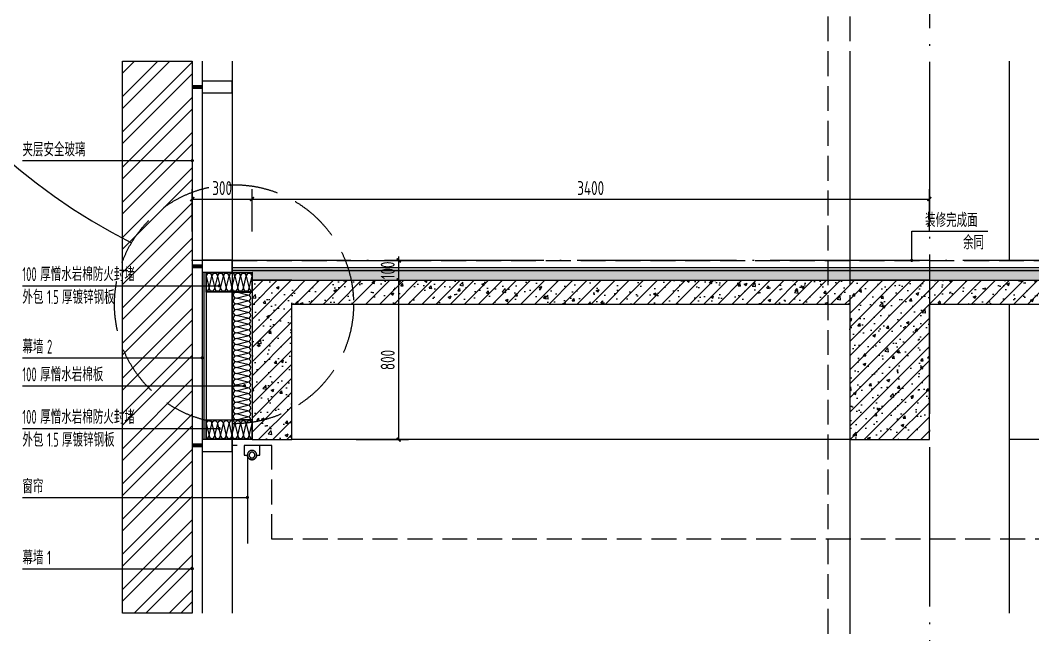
# Model space of a CAD drawing. Extents: x 198753 to 882193, y -399300 to 132460.
# Drawn here: x 346838 to 351921, y -196852 to -193766 of the extents above; entities that cross this region are included whole.
import ezdxf

# ---------------------------------------------------------------- set-up
doc = ezdxf.new("R2010")
doc.units = 0
doc.header["$LTSCALE"] = 1000
doc.header["$MEASUREMENT"] = 0
for name, pattern in [('DASH', [0.35, 0.25, -0.1]), ('DOTE', [2.42, 2, -0.2, 0.02, -0.2]), ('HIDDEN', [9.525, 6.35, -3.175])]:
    doc.linetypes.add(name, pattern=pattern)
for name, color, linetype in [('01-标注_尺寸', 124, 'Continuous'), ('01-标注_符号', 200, 'Continuous'), ('02-TEXT_标注', 130, 'Continuous'), ('05-填充_156', 156, 'Continuous'), ('05-填充_天正', 26, 'Continuous'), ('A-D-玻璃剖线', 130, 'Continuous'), ('A-D-金属剖线', 200, 'Continuous'), ('A-D_龙骨', 131, 'Continuous'), ('A-STR-面层', 191, 'Continuous'), ('A-SUR_保温', 222, 'Continuous'), ('A-SUR_看线', 231, 'Continuous'), ('A-SUR_面层', 191, 'Continuous'), ('A-TECH_结构', 21, 'Continuous'), ('A-金属背板', 30, 'Continuous'), ('A_AXIS-轴线', 36, 'DOTE'), ('A_STR-砼墙', 51, 'Continuous'), ('A_STR-砼柱', 51, 'Continuous'), ('D_铝板', 181, 'Continuous'), ('I-E-家具_活动', 201, 'DASH'), ('钢龙骨', 173, 'Continuous')]:
    doc.layers.add(name, color=color, linetype=linetype)
doc.styles.add('_TCH_DIM', font='ROS1', dxfattribs={"width": 0.8, "bigfont": 'JD'})
doc.styles.add('_TCH_DIM_T3', font='ROS1', dxfattribs={"width": 0.8, "bigfont": 'JD'})
doc.dimstyles.new('_TCH_ARCH&&20', dxfattribs={"dimtxt": 70, "dimasz": 20, "dimexe": 50, "dimexo": 60, "dimgap": 20, "dimtad": 1, "dimdec": 0, "dimzin": 0, "dimdsep": 46, "dimtxsty": '_TCH_DIM_T3', "dimblk": 'ARCHTICK', "dimcen": 0.09, "dimclrt": 4, "dimazin": 2, "dimtfac": 1, "dimtdec": 0, "dimtix": 1, "dimtmove": 2, "dimatfit": 3, "dimfxl": 0, "dimtolj": 1, "dimtzin": 0, "dimarcsym": 0})
pattern_1 = [(45, (0, 0), (-35.35534, 35.35534), []), (50, (0, 0), (143.45204, -12.55043), [15, -165]), (355, (0, 0), (-27.75027, 150.43843), [12, -132]), (100.4514, (11.95, -1.05), (115.70188, 137.88791), [12.74804, -140.22842]), (46.1842, (0, 40), (213.4482, -33.1038), [22.5, -247.5]), (96.6356, (17.79, 37.24), (186.93254, 194.82357), [19.12206, -210.3426]), (351.1842, (0, 40), (186.9324, 194.82372), [18, -198]), (21, (20, 30), (119.38141, -80.52378), [15, -165]), (326, (20, 30), (48.66307, 145.03001), [12, -132]), (71.4514, (29.95, 23.29), (168.04453, 64.5061), [12.74804, -140.22842]), (37.5, (0, 0), (2.431971, 66.57877), [0, -130.4, 0, -134, 0, -132.5]), (7.5, (0, 0), (52.613907, 78.882342), [0, -76.4, 0, -127.4, 0, -50.5]), (327.5, (-44.6, 0), (106.764487, -4.510974), [0, -50, 0, -156, 0, -207]), (317.5, (-64.6, 0), (116.637234, 20.020996), [0, -65, 0, -103.6, 0, -147])]

# ---------------------------------------------------------------- blocks, each defined once
blk = doc.blocks.new('$LinePat$岩棉板')
at = {"color": 0}
for p, q in [((0, -17), (12, -67)), ((12, -67), (24, -17))]:
    blk.add_line(p, q, dxfattribs=at)
for centre, start, end in [((12, -17), 0, 180), ((0, -67), 270, 0), ((24, -67), 180, 270)]:
    blk.add_arc(centre, 12, start, end, dxfattribs=at)
at = {"layer": 'Defpoints'}
blk.add_point((0, 0.1), dxfattribs=at)
at = {"layer": 'Defpoints', "color": 0}
blk.add_point((24, -84), dxfattribs=at)
blk = doc.blocks.new('muqianger')
at = {"layer": '01-标注_符号'}
for points in [[(6432.9, -124582.2), (7420.9, -124582.2)], [(6432.9, -124943.7), (7335.6, -124943.7)], [(6432.9, -125083.6), (7548, -125083.6)], [(6432.9, -125298.9), (7420.9, -125298.9)]]:
    blk.add_lwpolyline(points, dxfattribs=at)
at = {"layer": '01-标注_符号', "const_width": 8}
for points in [[(7416.9, -124582.2, 1), (7424.9, -124582.2, 1)], [(7331.6, -124943.7, 1), (7339.6, -124943.7, 1)], [(7544, -125083.6, 1), (7552, -125083.6, 1)], [(7416.9, -125298.9, 1), (7424.9, -125298.9, 1)]]:
    blk.add_lwpolyline(points, format="xyb", close=True, dxfattribs=at)
at = {"layer": 'A-D-金属剖线'}
for points in [[(7585.6, -124614.1), (7355.6, -124614.1), (7355.6, -124513.6), (7585.6, -124513.6)], [(7584.1, -124612.6), (7357.1, -124612.6), (7357.1, -124515.1), (7584.1, -124515.1)], [(7585.6, -125353.6), (7463.5, -125353.6), (7463.5, -125353.6), (7355.6, -125353.6), (7355.6, -125254.1), (7585.6, -125254.1), (7585.6, -125353.6)], [(7584.1, -125352.1), (7463.5, -125352.1), (7357.1, -125352.1), (7357.1, -125255.6), (7584.1, -125255.6)]]:
    blk.add_lwpolyline(points, close=True, dxfattribs=at)
at = {"layer": 'A-SUR_保温'}
blk.add_lwpolyline([(7485.6, -124614.1), (7585.6, -124614.1), (7585.6, -125254.1), (7485.6, -125254.1)], close=True, dxfattribs=at)
at = {"layer": 'A-金属背板'}
blk.add_lwpolyline([(7345.6, -124513.6), (7355.6, -124513.6), (7355.6, -125353.6), (7345.6, -125353.6)], close=True, dxfattribs=at)
at = {"layer": 'A-SUR_保温', "yscale": 1.188379012465143, "zscale": 1.188379012465143}
for p, xscale, rotation in [((7355.6, -124513.6), 1.197916665669416, 1.41377259696773e-10), ((7384.4, -124513.6), 1.197916665669416, 1.41377259696773e-10), ((7413.1, -124513.6), 1.197916665669416, 1.41377259696773e-10), ((7441.9, -124513.6), 1.197916665669416, 1.41377259696773e-10), ((7470.6, -124513.6), 1.197916665669416, 1.41377259696773e-10), ((7499.4, -124513.6), 1.197916665669416, 1.41377259696773e-10), ((7528.1, -124513.6), 1.197916665669416, 1.41377259696773e-10), ((7556.9, -124513.6), 1.197916665669416, 1.41377259696773e-10), ((7485.6, -124643.2), 1.212040539249619, 89.99999984756685), ((7485.6, -124672.3), 1.212040539249619, 89.99999984756685), ((7485.6, -124701.4), 1.212040539249619, 89.99999984756685), ((7485.6, -124730.5), 1.212040539249619, 89.99999984756685), ((7485.6, -124759.6), 1.212040539249619, 89.99999984756685), ((7485.6, -124788.7), 1.212040539249619, 89.99999984756685), ((7485.6, -124817.8), 1.212040539249619, 89.99999984756685), ((7485.6, -124846.9), 1.212040539249619, 89.99999984756685), ((7485.6, -124875.9), 1.212040539249619, 89.99999984756685), ((7485.6, -124905), 1.212040539249619, 89.99999984756685), ((7485.6, -124934.1), 1.212040539249619, 89.99999984756685), ((7485.6, -124963.2), 1.212040539249619, 89.99999984756685), ((7485.6, -124992.3), 1.212040539249619, 89.99999984756685), ((7485.6, -125021.4), 1.212040539249619, 89.99999984756685), ((7485.6, -125050.5), 1.212040539249619, 89.99999984756685), ((7485.6, -125079.6), 1.212040539249619, 89.99999984756685), ((7485.6, -125108.7), 1.212040539249619, 89.99999984756685), ((7485.6, -125137.7), 1.212040539249619, 89.99999984756685), ((7485.6, -125166.8), 1.212040539249619, 89.99999984756685), ((7485.6, -125195.9), 1.212040539249619, 89.99999984756685), ((7485.6, -125225), 1.212040539249619, 89.99999984756685), ((7485.6, -125254.1), 1.212040539249619, 89.99999984756685)]:
    blk.add_blockref('$LinePat$岩棉板', p, dxfattribs=dict(at, xscale=xscale, rotation=rotation))
at = {"layer": 'A-SUR_保温', "xscale": 1.197916665664566, "yscale": 1.188379012465143, "zscale": 1.188379012465143}
for p in [(7355.6, -125254.1), (7384.4, -125254.1), (7413.1, -125254.1), (7441.9, -125254.1), (7470.6, -125254.1), (7499.4, -125254.1), (7528.1, -125254.1), (7556.9, -125254.1)]:
    blk.add_blockref('$LinePat$岩棉板', p, dxfattribs=at)
at = {"layer": '02-TEXT_标注', "style": '_TCH_DIM'}
for s, height, width, p in [('100', 70, 0.64, (6432.9, -124558.3)), ('厚憎水岩棉防火封堵', 69.46, 0.8, (6522.5, -124558.3)), ('外包', 69.46, 0.8, (6432.9, -124673.2)), ('1.5', 70, 0.64, (6557, -124673.2)), ('厚镀锌钢板', 69.46, 0.8, (6631.7, -124673.2)), ('幕墙', 69.46, 0.8, (6432.9, -124922.7)), ('2', 70, 0.64, (6557, -124922.7)), ('100', 70, 0.64, (6432.9, -125061.6)), ('厚憎水岩棉板', 69.46, 0.8, (6522.5, -125061.6)), ('100', 70, 0.64, (6432.9, -125275)), ('厚憎水岩棉防火封堵', 69.46, 0.8, (6522.5, -125275)), ('外包', 69.46, 0.8, (6432.9, -125389.9)), ('1.5', 70, 0.64, (6557, -125389.9)), ('厚镀锌钢板', 69.46, 0.8, (6631.7, -125389.9))]:
    blk.add_text(s, height=height, dxfattribs=dict(at, width=width)).set_placement(p)
blk = doc.blocks.new('kyuhtr')
at = {"const_width": 20}
blk.add_lwpolyline([(50, 0), (0, 0)], dxfattribs=at)
blk.add_lwpolyline([(50, -30), (200, -30), (200, 30), (50, 30)], close=True)
blk = doc.blocks.new('*U276')
at = {"layer": 'A-D-玻璃剖线'}
for points in [[(7285.6, -123454.4), (7285.6, -126226)], [(7335.6, -123454.4), (7335.6, -126226)]]:
    blk.add_lwpolyline(points, dxfattribs=at)
at = {"layer": '钢龙骨'}
for points in [[(7485.6, -123454.4), (7485.6, -124483.6)], [(7485.6, -124483.6), (7485.6, -126226)]]:
    blk.add_lwpolyline(points, dxfattribs=at)
at = {"layer": 'A-D_龙骨'}
for p in [(7285.6, -123583.6), (7285.6, -124483.6), (7285.6, -125383.6)]:
    blk.add_blockref('kyuhtr', p, dxfattribs=at)
blk = doc.blocks.new('dasgfs')
at = {"layer": '01-标注_符号'}
for p, q in [((0, 0), (0, 146.5)), ((0, 146.5), (382.7, 146.5))]:
    blk.add_line(p, q, dxfattribs=at)
at = {"layer": '01-标注_符号', "const_width": 8}
blk.add_lwpolyline([(0, -4, 1), (0, 4, 1)], format="xyb", close=True, dxfattribs=at)
at = {"layer": '02-TEXT_标注', "style": '_TCH_DIM', "width": 0.8}
for s, p in [('装修完成面', (66.9, 167.5)), ('余同', (257.5, 55.5))]:
    blk.add_text(s, height=69.46, dxfattribs=at).set_placement(p)
blk = doc.blocks.new('窗帘')
at = {"linetype": 'HIDDEN', "ltscale": 3}
blk.add_line((23.3, -47.5), (23.3, -491.9), dxfattribs=at)
blk.add_lwpolyline([(-23.3, -47.5), (-39.5, -47.5), (-39.5, 0), (39.5, 0), (39.5, -47.5), (23.3, -47.5)])
for radius in [23.3, 14.3]:
    blk.add_circle((0, -47.5), radius)
blk.add_arc((0, -47.5), 23.3, 180, 0)
blk = doc.blocks.new('*U246')
at = {"layer": '05-填充_天正'}
h = blk.add_hatch(dxfattribs=at)
h.set_pattern_fill('混凝土', color=256, scale=20, style=0)
h.set_pattern_definition([(50, (0, 0), (143.45204, -12.55043), [15, -165]), (355, (0, 0), (-27.75027, 150.43843), [12, -132]), (100.4514, (11.95, -1.05), (115.70188, 137.88791), [12.74804, -140.22842]), (46.1842, (0, 40), (213.4482, -33.1038), [22.5, -247.5]), (96.6356, (17.79, 37.24), (186.93254, 194.82357), [19.12206, -210.3426]), (351.1842, (0, 40), (186.9324, 194.82372), [18, -198]), (21, (20, 30), (119.38141, -80.52378), [15, -165]), (326, (20, 30), (48.66307, 145.03001), [12, -132]), (71.4514, (29.95, 23.29), (168.04453, 64.5061), [12.74804, -140.22842]), (37.5, (0, 0), (2.431971, 66.57877), [0, -130.4, 0, -134, 0, -132.5]), (7.5, (0, 0), (52.613907, 78.882342), [0, -76.4, 0, -127.4, 0, -50.5]), (327.5, (-44.6, 0), (106.764487, -4.510974), [0, -50, 0, -156, 0, -207]), (317.5, (-64.6, 0), (116.637234, 20.020996), [0, -65, 0, -103.6, 0, -147])])
h.paths.add_polyline_path([(7685.5, -124503.6), (7685.5, -124553.6), (12615.9, -124553.6), (12615.9, -124503.6)])
h = blk.add_hatch(dxfattribs=at)
h.set_pattern_fill('钢筋混凝土', color=256, scale=20, style=0)
h.set_pattern_definition(pattern_1)
h.paths.add_polyline_path([(7685.5, -125353.6), (7885.5, -125353.6), (7885.5, -124553.6), (7685.5, -124553.6)])
h = blk.add_hatch(dxfattribs=at)
h.set_pattern_fill('钢筋混凝土', color=256, scale=20, style=0)
h.set_pattern_definition(pattern_1)
h.paths.add_polyline_path([(10685.6, -124673.6), (10685.6, -124553.6), (7885.5, -124553.6), (7885.5, -124673.6)])
h = blk.add_hatch(dxfattribs=at)
h.set_pattern_fill('钢筋混凝土', color=256, scale=20, style=0)
h.set_pattern_definition(pattern_1)
h.paths.add_polyline_path([(10685.6, -125353.6), (11085.6, -125353.6), (11085.6, -124553.6), (10685.6, -124553.6)])
h = blk.add_hatch(dxfattribs=at)
h.set_pattern_fill('钢筋混凝土', color=256, scale=20, style=0)
h.set_pattern_definition(pattern_1)
h.paths.add_polyline_path([(11085.6, -124553.6), (11085.6, -124673.6), (12615.9, -124673.6), (12615.9, -124553.6)])
at = {"layer": '01-标注_符号', "const_width": 8}
blk.add_lwpolyline([(7658.2, -125644.1, 1), (7666.2, -125644.1, 1)], format="xyb", close=True, dxfattribs=at)
at = {"layer": '01-标注_符号'}
blk.add_lwpolyline([(6532.8, -125644.1), (7662.2, -125644.1)], dxfattribs=at)
at = {"layer": 'A-STR-面层', "linetype": 'DASH', "ltscale": 0.5}
for points in [[(7585.5, -124453.6), (12615.9, -124453.6)], [(12615.9, -125853.6), (7785.4, -125853.6), (7785.4, -125383.6), (7585.4, -125383.6)]]:
    blk.add_lwpolyline(points, dxfattribs=at)
at = {"layer": 'A-STR-面层'}
blk.add_lwpolyline([(12615.9, -124503.6), (7585.5, -124503.6), (7585.5, -124488.6), (12615.9, -124488.6)], dxfattribs=at)
at = {"layer": 'A-SUR_面层'}
for p, q in [((7685.5, -124503.6), (12615.9, -124503.6)), ((7685.5, -124553.6), (12615.9, -124553.6))]:
    blk.add_line(p, q, dxfattribs=at)
at = {"layer": 'A-TECH_结构'}
for points in [[(10685.6, -123453.7), (10685.6, -124453.6)], [(11485.6, -123453.7), (11485.6, -124453.6)], [(10685.6, -124673.6), (10685.6, -126225.2)], [(11485.6, -124673.6), (11485.6, -126225.2)], [(10685.6, -125353.6), (7885.5, -125353.6)], [(12615.9, -125353.6), (11485.6, -125353.6)]]:
    blk.add_lwpolyline(points, dxfattribs=at)
at = {"layer": 'A_STR-砼墙'}
for p, q in [((7885.5, -124553.6), (10685.6, -124553.6)), ((11085.6, -124553.6), (12615.9, -124553.6)), ((7885.5, -124673.6), (10685.6, -124673.6)), ((11085.6, -124673.6), (12615.9, -124673.6))]:
    blk.add_line(p, q, dxfattribs=at)
at = {"layer": 'A_STR-砼柱'}
for p, q in [((7885.5, -124553.6), (7685.5, -124553.6)), ((7685.5, -124553.6), (7685.5, -125353.6)), ((11085.6, -124553.6), (10685.6, -124553.6)), ((7885.5, -125353.6), (7885.5, -124673.6)), ((10685.6, -124673.6), (10685.6, -125353.6)), ((11085.6, -125353.6), (11085.6, -124673.6)), ((7685.5, -125353.6), (7885.5, -125353.6)), ((10685.6, -125353.6), (11085.6, -125353.6))]:
    blk.add_line(p, q, dxfattribs=at)
blk.add_blockref('dasgfs', (10997, -124453.6))
at = {"layer": 'I-E-家具_活动', "xscale": -1}
blk.add_blockref('窗帘', (7685.5, -125383.6), dxfattribs=at)
at = {"layer": '02-TEXT_标注', "style": '_TCH_DIM', "width": 0.8}
blk.add_text('窗帘', height=69.46, dxfattribs=at).set_placement((6532.8, -125623.1))
blk = doc.blocks.new('*U187')
at = {"layer": '05-填充_156'}
h = blk.add_hatch(dxfattribs=at)
h.set_pattern_fill('金属', color=256, scale=50)
h.set_pattern_definition([(45, (7135.61, -126542.07), (-88.3883, 88.3883), []), (45, (7194.53, -126542.07), (-88.3883, 88.3883), [])])
h.paths.add_polyline_path([(6935.6, -126842), (7285.6, -126842), (7285.6, -129613.6), (6935.6, -129613.6)])
at = {"layer": 'A-SUR_看线', "color": 8}
blk.add_lwpolyline([(6935.6, -126842), (7285.6, -126842), (7285.6, -129613.6), (6935.6, -129613.6)], close=True, dxfattribs=at)
blk = doc.blocks.new('halksjdhasjkld')
at = {"layer": '01-标注_符号', "linetype": 'DASH'}
blk.add_circle((63992.7, 12632.4), 600, dxfattribs=at)
at = {"layer": '01-标注_符号', "linetype": 'Continuous'}
blk.add_open_spline([(63021.2, 19398.4), (62892.2, 18607.9), (62580, 17625.2), (61389.7, 15291.2), (62383.2, 13491.3), (63478.1, 12941)], degree=3, knots=[0, 0, 0, 0, 2446.097523, 4171.565669, 7362.676909, 7362.676909, 7362.676909, 7362.676909], dxfattribs=at)
blk = doc.blocks.new('*U298')
at = {"layer": 'A-STR-面层', "linetype": 'DASH', "ltscale": 0.5}
for points in [[(7893.8, 16587.4), (7954.3, 16587.4), (8038.8, 16441.1), (8038.8, 15702.4, 0.414214), (8198.8, 15542.4), (8948.7, 15542.4, -0.414214), (8998.7, 15492.4), (8998.7, -5251.7, 0.414214), (9158.7, -5411.7), (9755.8, -5411.7)], [(8293.8, 16587.4), (8233.3, 16587.4), (8148.8, 16441.1), (8148.8, 15702.4, 0.414214), (8198.8, 15652.4), (8948.7, 15652.4, -0.414214), (9108.7, 15492.4), (9108.7, -5251.7, 0.414214), (9158.7, -5301.7), (9755.8, -5301.7)]]:
    blk.add_lwpolyline(points, format="xyb", dxfattribs=at)
blk = doc.blocks.new('_ArchTick')
at = {"color": 0, "linetype": 'ByBlock', "const_width": 0.4}
blk.add_lwpolyline([(-0.5, -0.5), (0.5, 0.5)], dxfattribs=at)
blk = doc.blocks.new('*D1919')
at = {"layer": '01-标注_尺寸', "color": 0, "lineweight": -2, "transparency": 16777216}
for p, q in [((347701.6, -194827.4), (347701.6, -194613.8)), ((348001.6, -194827.4), (348001.6, -194613.8)), ((347701.6, -194663.8), (348001.6, -194663.8))]:
    blk.add_line(p, q, dxfattribs=at)
at = {"layer": 'Defpoints', "color": 0, "transparency": 16777216}
for p in [(348001.6, -194663.8), (347701.6, -194887.4), (348001.6, -194887.4)]:
    blk.add_point(p, dxfattribs=at)
at = {"layer": '01-标注_尺寸', "color": 0, "lineweight": -2, "transparency": 16777216, "xscale": 20, "yscale": 20, "zscale": 20, "rotation": 180}
blk.add_blockref('_ArchTick', (347701.6, -194663.8), dxfattribs=at)
at = {"layer": '01-标注_尺寸', "color": 0, "lineweight": -2, "transparency": 16777216, "xscale": 20, "yscale": 20, "zscale": 20}
blk.add_blockref('_ArchTick', (348001.6, -194663.8), dxfattribs=at)
at = {"layer": '01-标注_尺寸', "color": 4, "transparency": 16777216, "insert": (347851.6, -194608.8), "char_height": 70, "attachment_point": 5, "style": '_TCH_DIM_T3'}
blk.add_mtext('\\A1;300', dxfattribs=at)
blk = doc.blocks.new('*D1920')
at = {"layer": '01-标注_尺寸', "color": 0, "lineweight": -2, "transparency": 16777216}
for p, q in [((348001.6, -194827.4), (348001.6, -194613.8)), ((351401.6, -194827.4), (351401.6, -194613.8)), ((348001.6, -194663.8), (351401.6, -194663.8))]:
    blk.add_line(p, q, dxfattribs=at)
at = {"layer": 'Defpoints', "color": 0, "transparency": 16777216}
for p in [(351401.6, -194663.8), (348001.6, -194887.4), (351401.6, -194887.4)]:
    blk.add_point(p, dxfattribs=at)
at = {"layer": '01-标注_尺寸', "color": 0, "lineweight": -2, "transparency": 16777216, "xscale": 20, "yscale": 20, "zscale": 20, "rotation": 180}
blk.add_blockref('_ArchTick', (348001.6, -194663.8), dxfattribs=at)
at = {"layer": '01-标注_尺寸', "color": 0, "lineweight": -2, "transparency": 16777216, "xscale": 20, "yscale": 20, "zscale": 20}
blk.add_blockref('_ArchTick', (351401.6, -194663.8), dxfattribs=at)
at = {"layer": '01-标注_尺寸', "color": 4, "transparency": 16777216, "insert": (349701.6, -194608.8), "char_height": 70, "attachment_point": 5, "style": '_TCH_DIM_T3'}
blk.add_mtext('\\A1;3400', dxfattribs=at)
blk = doc.blocks.new('*D1977')
at = {"layer": '01-标注_尺寸', "color": 0, "lineweight": -2, "transparency": 16777216}
for p, q in [((348523.8, -195072), (348787.8, -195072)), ((348737.8, -195872), (348737.8, -195072)), ((348523.8, -195872), (348787.8, -195872))]:
    blk.add_line(p, q, dxfattribs=at)
at = {"layer": 'Defpoints', "color": 0, "transparency": 16777216}
for p in [(348463.8, -195072), (348737.8, -195072), (348463.8, -195872)]:
    blk.add_point(p, dxfattribs=at)
at = {"layer": '01-标注_尺寸', "color": 0, "lineweight": -2, "transparency": 16777216, "xscale": 20, "yscale": 20, "zscale": 20}
for p, rotation in [((348737.8, -195072), 90), ((348737.8, -195872), 270)]:
    blk.add_blockref('_ArchTick', p, dxfattribs=dict(at, rotation=rotation))
at = {"layer": '01-标注_尺寸', "color": 4, "transparency": 16777216, "insert": (348682.8, -195472), "char_height": 70, "attachment_point": 5, "rotation": 90, "style": '_TCH_DIM_T3'}
blk.add_mtext('\\A1;800', dxfattribs=at)
blk = doc.blocks.new('*D1978')
at = {"layer": '01-标注_尺寸', "color": 0, "lineweight": -2, "transparency": 16777216}
for p, q in [((348737.8, -194972), (348737.8, -194952)), ((348523.8, -194972), (348787.8, -194972)), ((348737.8, -195072), (348737.8, -194972)), ((348523.8, -195072), (348787.8, -195072)), ((348737.8, -195072), (348737.8, -195092))]:
    blk.add_line(p, q, dxfattribs=at)
at = {"layer": 'Defpoints', "color": 0, "transparency": 16777216}
for p in [(348463.8, -194972), (348737.8, -194972), (348463.8, -195072)]:
    blk.add_point(p, dxfattribs=at)
at = {"layer": '01-标注_尺寸', "color": 0, "lineweight": -2, "transparency": 16777216, "xscale": 20, "yscale": 20, "zscale": 20}
for p, rotation in [((348737.8, -194972), 270), ((348737.8, -195072), 90)]:
    blk.add_blockref('_ArchTick', p, dxfattribs=dict(at, rotation=rotation))
at = {"layer": '01-标注_尺寸', "color": 4, "transparency": 16777216, "insert": (348682.8, -195022), "char_height": 70, "attachment_point": 5, "rotation": 90, "style": '_TCH_DIM_T3'}
blk.add_mtext('\\A1;100', dxfattribs=at)

msp = doc.modelspace()

# ---------------------------------------------------------------- linework, layer by layer
at = {"layer": '01-标注_符号'}
for points in [[(346849.1, -194470.9), (347701.8, -194470.9)], [(346849.1, -196520.3), (347701.8, -196520.3)]]:
    msp.add_lwpolyline(points, dxfattribs=at)
at = {"layer": '01-标注_符号', "const_width": 8}
for points in [[(347697.8, -194470.9, 1), (347705.8, -194470.9, 1)], [(347697.8, -196520.3, 1), (347705.8, -196520.3, 1)]]:
    msp.add_lwpolyline(points, format="xyb", close=True, dxfattribs=at)
at = {"layer": 'A_AXIS-轴线', "ltscale": 0.4}
for p, q in [((351401.7, -178486.5), (351401.7, -205192.3)), ((347698.1, -194971.3), (353220.4, -194971.3))]:
    msp.add_line(p, q, dxfattribs=at)

# ---------------------------------------------------------------- block references
for name in ['*U276', 'muqianger']:
    msp.add_blockref(name, (340416, -70517.7))
at = {"layer": 'A-SUR_保温'}
for name, p in [('*U246', (340316.1, -70518.4)), ('*U187', (340416, -67130))]:
    msp.add_blockref(name, p, dxfattribs=at)
at = {"layer": 'D_铝板', "xscale": -1}
msp.add_blockref('*U298', (360000.4, -198914.2), dxfattribs=at)
at = {"layer": 'D_铝板'}
msp.add_blockref('halksjdhasjkld', (283918.6, -207824.4), dxfattribs=at)

# ---------------------------------------------------------------- texts
at = {"layer": '02-TEXT_标注', "style": '_TCH_DIM'}
for s, height, width, p in [('夹层安全玻璃', 69.46, 0.8, (346849.1, -194449.9)), ('幕墙', 69.46, 0.8, (346849.1, -196499.3)), ('1', 70, 0.64, (346973.3, -196499.3))]:
    msp.add_text(s, height=height, dxfattribs=dict(at, width=width)).set_placement(p)

# ---------------------------------------------------------------- dimensions: what is measured, and where the dimension line sits
at = {"layer": '01-标注_尺寸'}
for p1, p2, distance, picture, middle in [((347701.6, -194887.4), (348001.6, -194887.4), 223.6, '*D1919', (347851.6, -194608.8)), ((348001.6, -194887.4), (351401.6, -194887.4), 223.6, '*D1920', (349701.6, -194608.8)), ((348463.8, -195072), (348463.8, -194972), -274, '*D1978', (348682.8, -195022)), ((348463.8, -195872), (348463.8, -195072), -274, '*D1977', (348682.8, -195472))]:
    dim = msp.add_aligned_dim(p1=p1, p2=p2, distance=distance, dimstyle='_TCH_ARCH&&20', dxfattribs=at)
    dim.commit()
    dim.dimension.update_dxf_attribs({"geometry": picture, "text_midpoint": middle})

doc.saveas('drawing.dxf')
